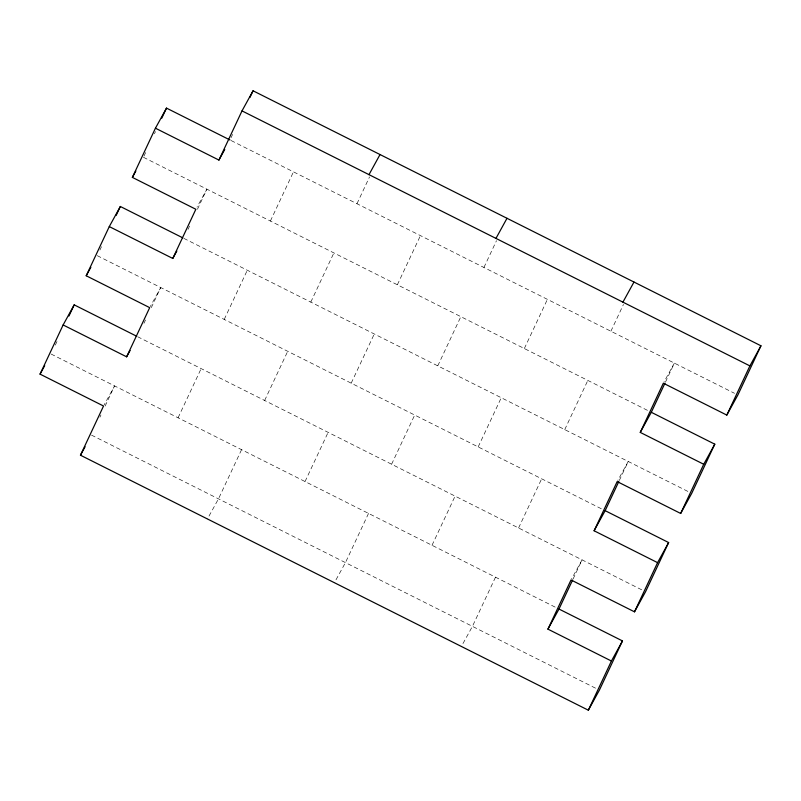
<?xml version="1.0" encoding="UTF-8"?>
<svg xmlns="http://www.w3.org/2000/svg" width="801" height="801" viewBox="0 0 801 801"><rect width="100%" height="100%" fill="white"/><g stroke="black" fill="none" stroke-linecap="round" stroke-linejoin="round"><path stroke-width="0.6" stroke-dasharray="4 3" d="M55.299 345.101L57.392 340.625M99.885 250.072L101.457 246.718M143.94 156.175L146.042 151.699M154.433 133.817L155.484 131.574M99.905 417.221L100.946 414.978M105.141 406.037L114.583 385.912L104.12 404.956M143.96 323.314L145.532 319.959M151.299 307.664L160.741 287.539L150.278 306.583M188.015 229.406L189.597 226.052M197.457 209.291L206.898 189.166L197.016 207.149M231.028 137.742L232.6 134.388M178.072 417.792L201.151 368.6M224.23 319.419L247.309 270.227M270.388 221.046L293.466 171.855M241.562 449.671L218.483 498.853L207.429 518.958M264.64 400.48L287.719 351.289M310.798 302.107L333.877 252.916M356.956 203.734L369.541 176.901M305.041 481.541L328.12 432.36M351.198 383.168L374.277 333.977M397.356 284.796L420.445 235.604M368.53 513.421L345.451 562.602L334.397 582.707M391.609 464.23L414.688 415.048M437.767 365.857L460.845 316.665M483.924 267.484L496.51 240.65M432.019 545.291L455.098 496.109M478.177 446.918L501.256 397.737M524.335 348.545L547.413 299.354M495.509 577.171L472.43 626.352L461.376 646.457M518.587 527.979L541.666 478.798M564.745 429.606L587.824 380.425M610.903 331.234L623.488 304.4M573.156 578.863L582.067 559.859L571.604 578.903M619.313 480.49L628.224 461.486L617.761 480.53M665.471 382.117L674.382 363.103L663.919 382.147M231.099 140.535L734.527 393.311M143.419 157.286L649.08 411.173M183.819 238.358L690.602 492.795M97.261 255.669L602.923 509.556M137.662 336.73L643.323 590.617M51.104 354.042L555.654 607.368M91.504 435.103L597.166 688.99"/><path stroke-width="1.2" d="M622.477 640.92L611.423 661.025L547.944 629.145L558.988 609.04L622.477 640.92L599.398 690.112L588.345 710.207L80.46 455.208L103.539 406.017L40.05 374.137L63.129 324.956L74.183 304.851L136.55 336.17M63.129 324.956L126.618 356.825L149.697 307.644L86.208 275.764L109.286 226.583L120.34 206.478L182.708 237.797M109.286 226.583L172.776 258.453L195.855 209.271L132.365 177.391L155.444 128.2L166.498 108.105L229.977 139.975M68.936 316.035L74.183 304.851M116.145 215.419L120.34 206.478M161.772 118.168L166.498 108.105M155.444 128.2L218.933 160.08L242.012 110.888L253.056 90.793L760.95 345.792L737.871 394.983L726.817 415.088L663.338 383.208L640.259 432.4L703.739 464.27L714.792 444.175L651.303 412.295L640.259 432.4M249.912 97.502L253.056 90.793M547.944 629.145L571.023 579.954L634.502 611.834L645.556 591.729L668.635 542.547L605.145 510.668L594.102 530.773L657.581 562.642L668.635 542.547M594.102 530.773L617.181 481.581L680.66 513.461L691.714 493.356L714.792 444.175M558.988 609.04L572.625 579.984M605.145 510.668L618.783 481.601M651.303 412.295L664.94 383.228M588.345 710.207L611.423 661.025M634.502 611.834L657.581 562.642M680.66 513.461L703.739 464.27M726.817 415.088L749.896 365.897L760.95 345.792M132.365 177.391L135.86 171.044M86.208 275.764L90.863 267.304M40.05 374.137L44.706 365.677M218.933 160.08L224.751 149.497M172.776 258.453L176.841 251.053M126.618 356.825L130.102 350.478M80.46 455.208L85.106 446.738M368.981 174.648L380.034 154.543M495.959 238.398L507.003 218.293M622.928 302.147L633.981 282.042M242.012 110.888L749.896 365.897"/></g></svg>
